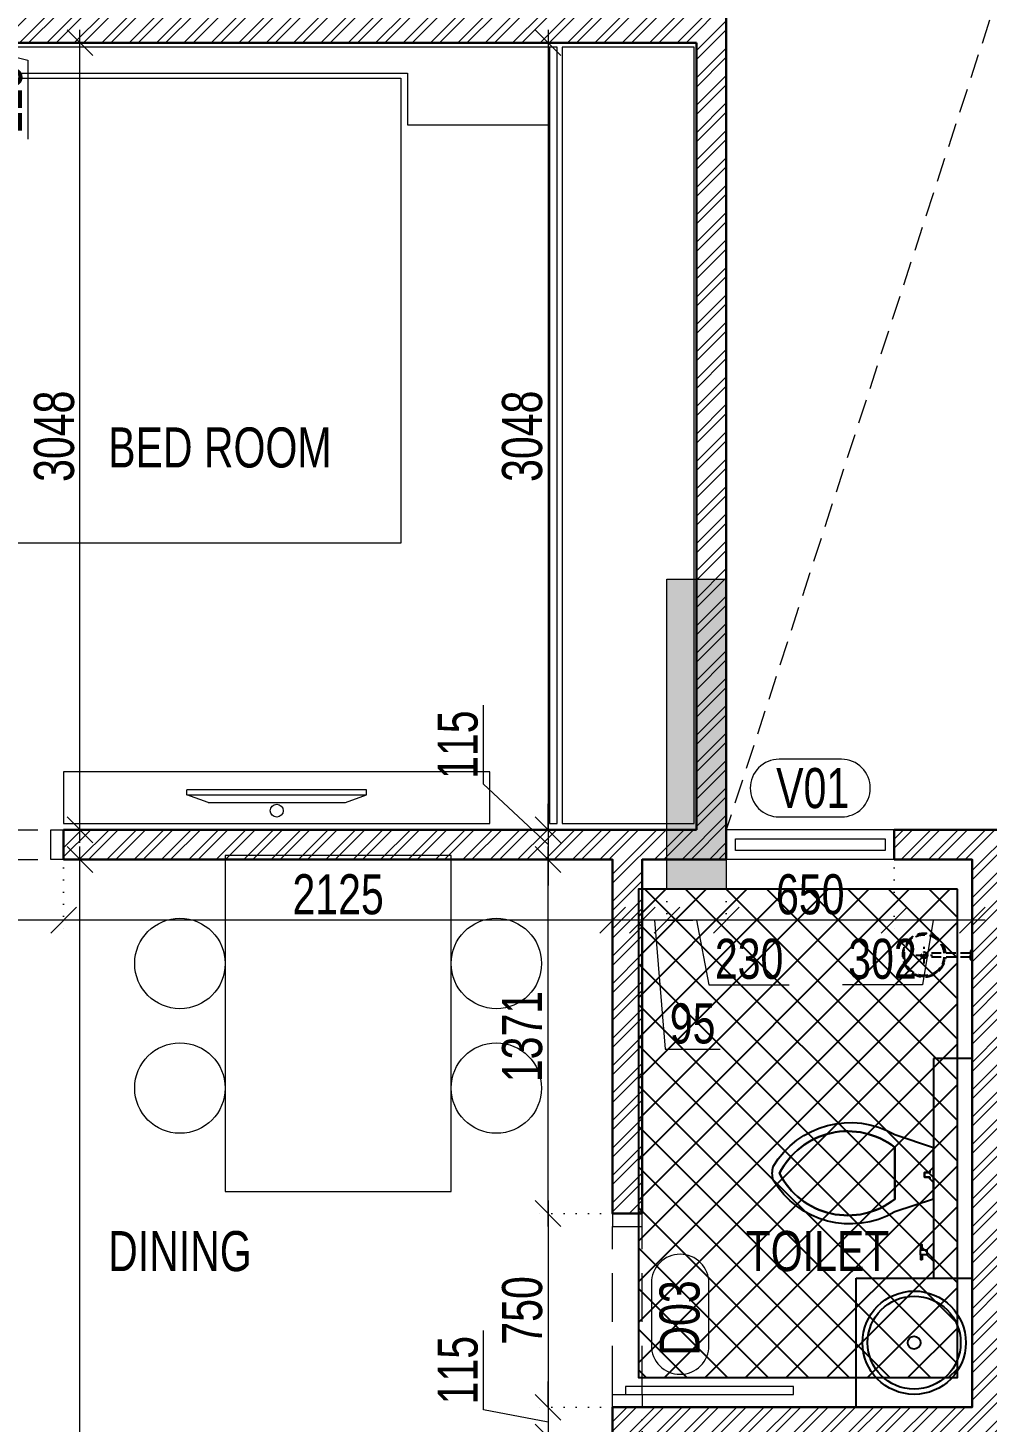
# Model space of a CAD drawing. Header units: inches. Extents: x 785882 to 928568, y 496782 to 576896.
# Drawn here: x 869935 to 873649, y 528373 to 533772 of the extents above; entities that cross this region are included whole.
import ezdxf
from ezdxf.enums import TextEntityAlignment as Align

# ---------------------------------------------------------------- set-up
doc = ezdxf.new("R2010")
doc.units = ezdxf.units.IN
doc.header["$LTSCALE"] = 750
doc.header["$MEASUREMENT"] = 0
for name, pattern in [('DOT', [0.25, 0, -0.25]), ('HIDDEN', [0.375, 0.25, -0.125]), ('HIDDEN2', [0.1875, 0.125, -0.0625])]:
    doc.linetypes.add(name, pattern=pattern)
for name, color, linetype, lineweight in [('COLUMN', 5, 'Continuous', 13), ('DIMENSION WORKING-MSA', 222, 'Continuous', 13), ('DOOR NO-MSA', 4, 'Continuous', 9), ('DOOR-MSA', 50, 'Continuous', 13), ('DOTTED LINE-MSA', 3, 'HIDDEN2', 13), ('FURNITURE-MSA', 251, 'Continuous', 5), ('TEXT ROOM NAME-MSA', 210, 'Continuous', 13), ('WALL HATCH-MSA', 251, 'Continuous', 9), ('WALL-MSA', 32, 'Continuous', 30), ('WINDOE NO-MAS', 4, 'Continuous', 9), ('WINDOW-MSA', 50, 'Continuous', 13)]:
    doc.layers.add(name, color=color, linetype=linetype, lineweight=lineweight)
for name, color, linetype in [('HATCH-SUNK 300MM-MSA', 47, 'Continuous'), ('P.FIXTURE', 7, 'Continuous'), ('R.C.C HATCH-MSA', 250, 'Continuous')]:
    doc.layers.add(name, color=color, linetype=linetype)
doc.styles.add('AR', font='swisscl.ttf')
doc.styles.add('Arial-Reg+0.8Sc', font='swisscl.ttf')
doc.styles.add('MtXpl_Swis721_LtCn_B', font='swisscl.ttf')
doc.dimstyles.new('WORKING DIM', dxfattribs={"dimtxt": 155, "dimasz": 100, "dimexe": 50, "dimexo": 0, "dimgap": 20, "dimtad": 1, "dimdec": 0, "dimzin": 0, "dimdsep": 46, "dimtxsty": 'AR', "dimblk": 'OBLIQUE', "dimcen": 0.09, "dimdle": 50, "dimclrd": 256, "dimclre": 250, "dimclrt": 256, "dimadec": 0, "dimazin": 0, "dimtfac": 1, "dimtdec": 0, "dimtofl": 0, "dimtmove": 1, "dimatfit": 0, "dimfxl": 1, "dimtolj": 1, "dimtzin": 0, "dimlwd": -1, "dimlwe": -1, "dimarcsym": 0})
pattern_1 = [(45, (36976.4, 0), (-53.0330086, 53.0330086), []), (45, (37011.755, 0), (-53.0330086, 53.0330086), [])]

# ---------------------------------------------------------------- blocks, each defined once
blk = doc.blocks.new('t4tgg34')
for points in [[(375405.3, -62759.1), (375390.8, -62744.6), (375390.8, -62738.4), (375370.8, -62738.4), (375370.8, -62719.7), (375390.8, -62719.7), (375390.8, -62713.4), (375405.3, -62699), (375405.3, -62635.1), (375255.5, -62585.2, 0.412342), (374784.6, -62708.9, 0.132891), (374784.6, -62761, 0.412336), (375255.5, -62884.7), (375405.3, -62834.8)], [(375255.5, -62834.8, -0.475238), (374809.5, -62734.9, -0.475243), (375255.5, -62635.1)]]:
    blk.add_lwpolyline(points, format="xyb", close=True)
blk.add_lwpolyline([(375255.5, -62834.8), (375255.5, -62635.1, 0.475243), (374809.5, -62734.9, 0.475238), (375255.5, -62834.8, 0.489246)], format="xyb")
blk.add_lwpolyline([(375405.3, -62635.1), (375405.3, -62699), (375390.8, -62713.4), (375390.8, -62719.7), (375370.8, -62719.7), (375370.8, -62738.4), (375390.8, -62738.4), (375390.8, -62744.6), (375405.3, -62759.1), (375405.3, -62699), (375405.3, -62834.8)])
blk = doc.blocks.new('9')
at = {"linetype": 'Continuous'}
for p, q in [((709869.5, -390414.7), (709869.5, -390433.8)), ((709875.9, -390414.7), (709875.9, -390433.8)), ((709875.9, -390433.8), (709869.5, -390433.8))]:
    blk.add_line(p, q, dxfattribs=at)
for points in [[(709875.9, -390395.7), (709875.9, -390376.6), (709869.5, -390376.6), (709869.5, -390395.7)], [(709894.9, -390395.7), (709920.3, -390370.3), (709920.3, -390440.1), (709894.9, -390414.7)]]:
    blk.add_lwpolyline(points, dxfattribs=at)
blk.add_lwpolyline([(709894.9, -390414.7), (709869.5, -390414.7), (709869.5, -390395.7), (709894.9, -390395.7)], close=True, dxfattribs=at)
blk = doc.blocks.new('SHOWE')
at = {"linetype": 'HIDDEN', "ltscale": 0.2}
for p, q in [((3964261.3, -1171717.9), (3964261.3, -1171674.7)), ((3964261.3, -1171674.7), (3964263.3, -1171674.7)), ((3964264.2, -1171676.3), (3964264.2, -1171716.3)), ((3964268.7, -1171680.5), (3964268.7, -1171696.3)), ((3964268.7, -1171688.6), (3964437.5, -1171688.6)), ((3964268.7, -1171712), (3964268.7, -1171696.3)), ((3964479.2, -1171696.3), (3964415.6, -1171696.3)), ((3964447.4, -1171664.5), (3964447.4, -1171728.1)), ((3964261.3, -1171717.9), (3964263.3, -1171717.9)), ((3964268.7, -1171704), (3964437.5, -1171704))]:
    blk.add_line(p, q, dxfattribs=at)
for radius in [12.5, 10.6]:
    blk.add_circle((3964447.4, -1171696.3), radius, dxfattribs=at)
for centre, radius, start, end in [((3964447.4, -1171696.3), 84.1, 185.2383, 174.7617), ((3964447.4, -1171696.3), 81.4, 185.4105, 174.5895), ((3964447.4, -1171696.3), 78, 185.6496, 174.3504), ((3964262.4, -1171676.3), 1.76, 358.0282, 62.0821), ((3964259.8, -1171685.3), 10.1, 28.3436, 64.2104), ((3964262.4, -1171716.3), 1.76, 297.9179, 1.9718), ((3964259.8, -1171707.2), 10.1, 295.7896, 331.6564)]:
    blk.add_arc(centre, radius, start, end, dxfattribs=at)
blk = doc.blocks.new('BLOCK-G & H TYPICAL COLOUMN')
at = {"layer": 'R.C.C HATCH-MSA'}
h = blk.add_hatch(color=256, dxfattribs=at)
h.dxf.hatch_style = 1
h.paths.add_polyline_path([(172697.62, -104207.75), (172688.57, -104207.75), (172688.57, -104255), (172697.62, -104255)])
h.paths.add_polyline_path([(172327.12, -104207.75), (172336.18, -104207.75), (172336.18, -104255), (172327.12, -104255)])
h.paths.add_polyline_path([(172819.88, -104207.75), (172819.88, -104216.81), (172867.12, -104216.81), (172867.12, -104207.75)])
h.paths.add_polyline_path([(172204.87, -104207.75), (172204.87, -104216.81), (172157.62, -104216.81), (172157.62, -104207.75)])
h.paths.add_polyline_path([(172561.18, -104240.06), (172552.12, -104240.06), (172552.12, -104287.31), (172561.18, -104287.31)])
h.paths.add_polyline_path([(172463.57, -104240.06), (172472.62, -104240.06), (172472.62, -104287.31), (172463.57, -104287.31)])
h.paths.add_polyline_path([(172177.87, -104422.2), (172177.87, -104431.25), (172130.62, -104431.25), (172130.62, -104422.2)])
h.paths.add_polyline_path([(172894.12, -104422.2), (172894.12, -104431.25), (172846.88, -104431.25), (172846.88, -104422.2)])
h.paths.add_polyline_path([(172336.12, -104486.75), (172336.12, -104495.81), (172288.87, -104495.81), (172288.87, -104486.75)])
h.paths.add_polyline_path([(172202.62, -104543.75), (172202.62, -104552.81), (172155.37, -104552.81), (172155.37, -104543.75)])
h.paths.add_polyline_path([(172822.13, -104543.75), (172822.13, -104552.81), (172869.37, -104552.81), (172869.37, -104543.75)])
h.paths.add_polyline_path([(172516.9, -104495.81), (172507.85, -104495.81), (172507.85, -104448.56), (172516.9, -104448.56)])
h.paths.add_polyline_path([(172697.62, -104104.25), (172688.57, -104104.25), (172688.57, -104057.01), (172697.62, -104057.01)])
h.paths.add_polyline_path([(172327.12, -104104.25), (172336.18, -104104.25), (172336.18, -104057.01), (172327.12, -104057.01)])
h.paths.add_polyline_path([(172819.88, -104104.25), (172819.88, -104095.2), (172867.12, -104095.2), (172867.12, -104104.25)])
h.paths.add_polyline_path([(172204.87, -104104.25), (172204.87, -104095.2), (172157.62, -104095.2), (172157.62, -104104.25)])
h.paths.add_polyline_path([(172561.18, -104071.94), (172552.12, -104071.94), (172552.12, -104024.7), (172561.18, -104024.7)])
h.paths.add_polyline_path([(172463.57, -104071.94), (172472.62, -104071.94), (172472.62, -104024.7), (172463.57, -104024.7)])
h.paths.add_polyline_path([(172177.87, -103889.81), (172177.87, -103880.75), (172130.62, -103880.75), (172130.62, -103889.81)])
h.paths.add_polyline_path([(172894.12, -103889.81), (172894.12, -103880.75), (172846.88, -103880.75), (172846.88, -103889.81)])
h.paths.add_polyline_path([(172336.12, -103825.25), (172336.12, -103816.2), (172288.87, -103816.2), (172288.87, -103825.25)])
h.paths.add_polyline_path([(172202.62, -103768.25), (172202.62, -103759.2), (172155.37, -103759.2), (172155.37, -103768.25)])
h.paths.add_polyline_path([(172822.13, -103768.25), (172822.13, -103759.2), (172869.37, -103759.2), (172869.37, -103768.25)])
h.paths.add_polyline_path([(172516.9, -103816.2), (172507.85, -103816.2), (172507.85, -103863.44), (172516.9, -103863.44)])
h.paths.add_polyline_path([(172548.37, -103699.31), (172548.37, -103690.25), (172595.62, -103690.25), (172595.62, -103699.31)])
h.paths.add_polyline_path([(172476.37, -103699.31), (172476.37, -103690.25), (172429.13, -103690.25), (172429.13, -103699.31)])
h.paths.add_polyline_path([(172726.82, -103612.31), (172726.82, -103603.25), (172774.06, -103603.25), (172774.06, -103612.31)])
h.paths.add_polyline_path([(172297.93, -103612.31), (172297.93, -103603.25), (172250.69, -103603.25), (172250.69, -103612.31)])
h.paths.add_polyline_path([(172920.37, -103523.81), (172920.37, -103514.75), (172857.56, -103514.75), (172857.56, -103523.81)])
h.paths.add_polyline_path([(172104.37, -103523.81), (172104.37, -103514.75), (172167.19, -103514.75), (172167.19, -103523.81)])
h.paths.add_polyline_path([(172476.37, -103492.94), (172467.32, -103492.94), (172467.32, -103445.7), (172476.37, -103445.7)])
h.paths.add_polyline_path([(172548.37, -103492.94), (172557.43, -103492.94), (172557.43, -103445.7), (172548.37, -103445.7)])
h.paths.add_polyline_path([(172663.43, -103454.75), (172759.5, -103454.75), (172759.5, -103349.7), (172663.43, -103349.7), (172663.43, -103358.75), (172750.44, -103358.75), (172750.44, -103445.7), (172663.43, -103445.7)])
h.paths.add_polyline_path([(172361.32, -103454.75), (172265.25, -103454.75), (172265.25, -103349.7), (172361.32, -103349.7), (172361.32, -103358.75), (172274.31, -103358.75), (172274.31, -103445.7), (172361.32, -103445.7)])
h.paths.add_polyline_path([(172428.37, -103358.75), (172419.32, -103358.75), (172419.32, -103311.51), (172428.37, -103311.51)])
h.paths.add_polyline_path([(172428.37, -103132.74), (172419.32, -103132.74), (172419.32, -103179.99), (172428.37, -103179.99)])
h.paths.add_polyline_path([(172151.62, -103286.75), (172151.62, -103277.7), (172104.37, -103277.7), (172104.37, -103286.75)])
h.paths.add_polyline_path([(172245.43, -103162.74), (172245.43, -103153.68), (172198.19, -103153.68), (172198.19, -103162.74)])
h.paths.add_polyline_path([(172428.37, -103021.25), (172419.32, -103021.25), (172419.32, -103068.5), (172428.37, -103068.5)])
h.paths.add_polyline_path([(172245.43, -102997.25), (172236.37, -102997.25), (172236.37, -103044.5), (172245.43, -103044.5)])
h.paths.add_polyline_path([(172104.37, -102997.25), (172104.37, -103006.31), (172151.62, -103006.31), (172151.62, -102997.25)])
h.paths.add_polyline_path([(172596.37, -103358.75), (172605.43, -103358.75), (172605.43, -103311.51), (172596.37, -103311.51)])
h.paths.add_polyline_path([(172596.37, -103132.74), (172605.43, -103132.74), (172605.43, -103179.99), (172596.37, -103179.99)])
h.paths.add_polyline_path([(172873.13, -103286.75), (172873.13, -103277.7), (172920.37, -103277.7), (172920.37, -103286.75)])
h.paths.add_polyline_path([(172779.32, -103162.74), (172779.32, -103153.68), (172826.56, -103153.68), (172826.56, -103162.74)])
h.paths.add_polyline_path([(172596.37, -103021.25), (172605.43, -103021.25), (172605.43, -103068.5), (172596.37, -103068.5)])
h.paths.add_polyline_path([(172779.32, -102997.25), (172788.37, -102997.25), (172788.37, -103044.5), (172779.32, -103044.5)])
h.paths.add_polyline_path([(172920.37, -102997.25), (172920.37, -103006.31), (172873.13, -103006.31), (172873.13, -102997.25)])
h.paths.add_polyline_path([(172548.37, -104612.7), (172548.37, -104621.75), (172595.62, -104621.75), (172595.62, -104612.7)])
h.paths.add_polyline_path([(172476.37, -104612.7), (172476.37, -104621.75), (172429.13, -104621.75), (172429.13, -104612.7)])
h.paths.add_polyline_path([(172297.93, -104699.7), (172297.93, -104708.75), (172250.69, -104708.75), (172250.69, -104699.7)])
h.paths.add_polyline_path([(172104.37, -104788.2), (172104.37, -104797.25), (172167.19, -104797.25), (172167.19, -104788.2)])
h.paths.add_polyline_path([(172726.82, -104699.7), (172726.82, -104708.75), (172774.06, -104708.75), (172774.06, -104699.7)])
h.paths.add_polyline_path([(172920.37, -104788.2), (172920.37, -104797.25), (172857.56, -104797.25), (172857.56, -104788.2)])
h.paths.add_polyline_path([(172476.37, -104819.06), (172467.32, -104819.06), (172467.32, -104866.31), (172476.37, -104866.31)])
h.paths.add_polyline_path([(172548.37, -104819.06), (172557.43, -104819.06), (172557.43, -104866.31), (172548.37, -104866.31)])
h.paths.add_polyline_path([(172663.43, -104857.25), (172759.5, -104857.25), (172759.5, -104962.31), (172663.43, -104962.31), (172663.43, -104953.25), (172750.44, -104953.25), (172750.44, -104866.31), (172663.43, -104866.31)])
h.paths.add_polyline_path([(172361.32, -104857.25), (172265.25, -104857.25), (172265.25, -104962.31), (172361.32, -104962.31), (172361.32, -104953.25), (172274.31, -104953.25), (172274.31, -104866.31), (172361.32, -104866.31)])
h.paths.add_polyline_path([(172428.37, -104953.25), (172419.32, -104953.25), (172419.32, -105000.5), (172428.37, -105000.5)])
h.paths.add_polyline_path([(172428.37, -105178.31), (172419.32, -105178.31), (172419.32, -105131.06), (172428.37, -105131.06)])
h.paths.add_polyline_path([(172151.62, -105025.25), (172151.62, -105034.31), (172104.37, -105034.31), (172104.37, -105025.25)])
h.paths.add_polyline_path([(172245.43, -105072.5), (172236.37, -105072.5), (172236.37, -105025.25), (172245.43, -105025.25)])
h.paths.add_polyline_path([(172428.37, -105290.75), (172419.32, -105290.75), (172419.32, -105243.51), (172428.37, -105243.51)])
h.paths.add_polyline_path([(172245.43, -105314.75), (172236.37, -105314.75), (172236.37, -105267.51), (172245.43, -105267.51)])
h.paths.add_polyline_path([(172104.37, -105277.35), (172113.43, -105277.35), (172113.43, -105314.75), (172104.37, -105314.75)])
h.paths.add_polyline_path([(172596.37, -104953.25), (172605.43, -104953.25), (172605.43, -105000.5), (172596.37, -105000.5)])
h.paths.add_polyline_path([(172596.37, -105178.31), (172605.43, -105178.31), (172605.43, -105131.06), (172596.37, -105131.06)])
h.paths.add_polyline_path([(172873.13, -105025.25), (172873.13, -105034.31), (172920.37, -105034.31), (172920.37, -105025.25)])
h.paths.add_polyline_path([(172788.37, -105025.25), (172779.32, -105025.25), (172779.32, -105072.5), (172788.37, -105072.5)])
h.paths.add_polyline_path([(172596.37, -105290.75), (172605.43, -105290.75), (172605.43, -105243.51), (172596.37, -105243.51)])
h.paths.add_polyline_path([(172779.32, -105314.75), (172788.37, -105314.75), (172788.37, -105267.51), (172779.32, -105267.51)])
h.paths.add_polyline_path([(172911.32, -105314.75), (172920.37, -105314.75), (172920.37, -105277.35), (172911.32, -105277.35)])
h.paths.add_polyline_path([(172688.63, -104486.75), (172688.63, -104495.81), (172735.87, -104495.81), (172735.87, -104486.75)])
h.paths.add_polyline_path([(172688.63, -103825.25), (172688.63, -103816.2), (172735.87, -103816.2), (172735.87, -103825.25)])
at = {"layer": 'COLUMN'}
blk.add_lwpolyline([(172463.57, -104240.06), (172472.62, -104240.06), (172472.62, -104287.31), (172463.57, -104287.31)], close=True, dxfattribs=at)
blk = doc.blocks.new('A$C59c041b7')
at = {"layer": 'HATCH-SUNK 300MM-MSA', "transparency": 33554559}
h = blk.add_hatch(dxfattribs=at)
h.set_pattern_fill('ANSI37', color=256, scale=35)
h.set_pattern_definition([(45, (0, 0), (-78.57724, 78.57724), []), (135, (0, 0), (-78.57724, -78.57724), [])])
h.paths.add_polyline_path([(10248.2, -32767.4), (9013.2, -32767.4), (9013.2, -34658.3), (10248.2, -34658.3)])
at = {"layer": 'HATCH-SUNK 300MM-MSA'}
blk.add_lwpolyline([(10248.2, -32767.4), (9013.2, -32767.4), (9013.2, -34658.3), (10248.2, -34658.3)], close=True, dxfattribs=at)
blk = doc.blocks.new('G$C7997B730')
at = {"layer": 'FURNITURE-MSA'}
for p, q in [((36, 1325, 0), (0, 1325, 0)), ((0, 1325, 0), (0, 0, 0)), ((36, 1325, 0), (0, 1325, 0)), ((93, 1169, 0), (36, 1325, 0)), ((36, 0, 0), (36, 1325, 0)), ((93, 1169, 0), (36, 1325, 0)), ((93, 156, 0), (93, 1169, 0)), ((93, 156, 0), (36, 0, 0)), ((36, 0, 0), (0, 0, 0))]:
    blk.add_line(p, q, dxfattribs=at)
blk = doc.blocks.new('A$Caebde61c')
at = {"layer": 'FURNITURE-MSA'}
for points in [[(6418.6, -29607.2), (8118.5, -29607.2), (8118.5, -29807.2), (8668.5, -29807.2), (8668.5, -29507.3), (5912.7, -29507.3), (5912.7, -29807.2), (6418.6, -29807.2)], [(8698.5, -32512.4), (8698.5, -29507.3), (8668.5, -29507.3), (8668.5, -32512.4)], [(9228.5, -32512.4), (9228.5, -29507.3), (8718.5, -29507.3), (8718.5, -32512.4)], [(8093.5, -29627.2), (8093.5, -31427.2), (6443.6, -31427.2), (6443.6, -29627.2)], [(6787.8, -32312.4), (6787.8, -32512.4), (8437.8, -32512.4), (8437.8, -32312.4)], [(8288, -33937.4), (8288, -32637.4), (7413, -32637.4), (7413, -33937.4)]]:
    blk.add_lwpolyline(points, close=True, dxfattribs=at)
for centre, radius in [((7612.8, -32463.3, 0), 25), ((7238, -33055), 175), ((8463, -33055), 175), ((7238, -33537.4), 175), ((8463, -33537.4), 175)]:
    blk.add_circle(centre, radius, dxfattribs=at)
at = {"layer": 'FURNITURE-MSA', "xscale": 0.524880000000001, "yscale": 0.524880000000001, "zscale": 0.524880000000001, "rotation": 270.0000000000001}
blk.add_blockref('G$C7997B730', (7265.1, -32382.7, 0), dxfattribs=at)
blk = doc.blocks.new('Win-Tag-03')
blk.add_lwpolyline([(-130, 120), (130, 120, -0.414214), (250, 0), (250, 0, -0.414214), (130, -120), (-130, -120, -0.414214), (-250, 0), (-250, 0, -0.414214)], format="xyb", close=True)
blk = doc.blocks.new('A$C16cd5f5f')
at = {"layer": 'WINDOW-MSA', "ltscale": 5000}
for points in [[(50, 50), (50, 850), (80, 850), (80, 50)], [(0, 0), (50, 0), (50, 115), (0, 115)], [(900, 0), (850, 0), (850, 115), (900, 115)]]:
    blk.add_lwpolyline(points, close=True, dxfattribs=at)
at = {"layer": 'WINDOW-MSA', "linetype": 'HIDDEN'}
for points in [[(50, 115), (850, 115)], [(50, 0), (850, 0)]]:
    blk.add_lwpolyline(points, dxfattribs=at)
blk = doc.blocks.new('A$Ca69f7aba')
at = {"layer": 'WINDOW-MSA', "ltscale": 5000}
for points in [[(-750, 0), (-700, 0), (-700, -115), (-750, -115)], [(0, 0), (-50, 0), (-50, -115), (0, -115)], [(-50, -50), (-50, -700), (-80, -700), (-80, -50)]]:
    blk.add_lwpolyline(points, close=True, dxfattribs=at)
at = {"layer": 'WINDOW-MSA', "linetype": 'HIDDEN'}
blk.add_lwpolyline([(-50, 0), (-700, 0)], dxfattribs=at)
at = {"layer": 'WINDOW-MSA', "linetype": 'HIDDEN', "elevation": 0}
blk.add_lwpolyline([(-50, -115), (-700, -115)], dxfattribs=at)
blk = doc.blocks.new('_Oblique')
at = {"color": 0, "linetype": 'ByBlock', "lineweight": -2}
blk.add_line((-0.5, -0.5), (0.5, 0.5), dxfattribs=at)
blk = doc.blocks.new('*D1543')
at = {"layer": 'Defpoints', "color": 0, "ltscale": 0.25, "transparency": 16777216}
for p in [(869173.7, 533829.2), (869422.2, 533829.2), (869173.7, 533714.2)]:
    blk.add_point(p, dxfattribs=at)
at = {"layer": 'DIMENSION WORKING-MSA', "ltscale": 0.25, "transparency": 16777216}
for p, q in [((869422.2, 533829.2), (869422.2, 533929.2)), ((869422.2, 533714.2), (869422.2, 533829.2)), ((869422.2, 533771.7), (869934.9, 533647.2)), ((869422.2, 533714.2), (869422.2, 533614.2)), ((869934.9, 533647.2), (869934.9, 533340.3))]:
    blk.add_line(p, q, dxfattribs=at)
at = {"layer": 'DIMENSION WORKING-MSA', "color": 250, "linetype": 'DOT', "ltscale": 0.25, "transparency": 16777216}
for p, q in [((869173.7, 533829.2), (869472.2, 533829.2)), ((869173.7, 533714.2), (869472.2, 533714.2))]:
    blk.add_line(p, q, dxfattribs=at)
at = {"layer": 'DIMENSION WORKING-MSA', "ltscale": 0.25, "transparency": 16777216, "xscale": 100, "yscale": 100, "zscale": 100}
for p, rotation in [((869422.2, 533829.2), 270), ((869422.2, 533714.2), 90)]:
    blk.add_blockref('_Oblique', p, dxfattribs=dict(at, rotation=rotation))
at = {"layer": 'DIMENSION WORKING-MSA', "ltscale": 0.25, "transparency": 16777216, "insert": (869835.9, 533493.8), "char_height": 155, "attachment_point": 5, "rotation": 90, "style": 'AR'}
blk.add_mtext('\\A1;115', dxfattribs=at)
blk = doc.blocks.new('*D1568')
at = {"layer": 'Defpoints', "color": 0, "ltscale": 0.25, "transparency": 16777216}
for p in [(872314.1, 528430.7, 0), (873591.6, 528315.7), (872314.1, 528065.7)]:
    blk.add_point(p, dxfattribs=at)
at = {"layer": 'DIMENSION WORKING-MSA', "color": 250, "linetype": 'DOT', "ltscale": 0.25, "transparency": 16777216}
for p, q in [((872314.1, 528430.7), (872314.1, 528015.7)), ((873591.6, 528315.7), (873591.6, 528015.7))]:
    blk.add_line(p, q, dxfattribs=at)
at = {"layer": 'DIMENSION WORKING-MSA', "ltscale": 0.25, "transparency": 16777216}
blk.add_line((873641.6, 528065.7), (872264.1, 528065.7), dxfattribs=at)
at = {"layer": 'DIMENSION WORKING-MSA', "ltscale": 0.25, "transparency": 16777216, "xscale": 100, "yscale": 100, "zscale": 100, "rotation": 180}
blk.add_blockref('_Oblique', (872314.1, 528065.7), dxfattribs=at)
at = {"layer": 'DIMENSION WORKING-MSA', "ltscale": 0.25, "transparency": 16777216, "xscale": 100, "yscale": 100, "zscale": 100}
blk.add_blockref('_Oblique', (873591.6, 528065.7), dxfattribs=at)
at = {"layer": 'DIMENSION WORKING-MSA', "ltscale": 0.25, "transparency": 16777216, "insert": (872952.8, 528165), "char_height": 155, "attachment_point": 5, "style": 'AR'}
blk.add_mtext('\\A1;1278', dxfattribs=at)
blk = doc.blocks.new('*D1582')
at = {"layer": 'Defpoints', "color": 0, "ltscale": 0.25, "transparency": 16777216}
for p in [(869173.7, 530566.6), (870073.7, 530566.6), (869173.7, 530316.6)]:
    blk.add_point(p, dxfattribs=at)
at = {"layer": 'DIMENSION WORKING-MSA', "color": 250, "linetype": 'DOT', "ltscale": 0.25, "transparency": 16777216}
for p, q in [((869173.7, 530566.6), (869173.7, 530266.6)), ((870073.7, 530566.6), (870073.7, 530266.6))]:
    blk.add_line(p, q, dxfattribs=at)
at = {"layer": 'DIMENSION WORKING-MSA', "ltscale": 0.25, "transparency": 16777216}
blk.add_line((870123.7, 530316.6), (869123.7, 530316.6), dxfattribs=at)
at = {"layer": 'DIMENSION WORKING-MSA', "ltscale": 0.25, "transparency": 16777216, "xscale": 100, "yscale": 100, "zscale": 100, "rotation": 180}
blk.add_blockref('_Oblique', (869173.7, 530316.6), dxfattribs=at)
at = {"layer": 'DIMENSION WORKING-MSA', "ltscale": 0.25, "transparency": 16777216, "xscale": 100, "yscale": 100, "zscale": 100}
blk.add_blockref('_Oblique', (870073.7, 530316.6), dxfattribs=at)
at = {"layer": 'DIMENSION WORKING-MSA', "ltscale": 0.25, "transparency": 16777216, "insert": (869623.7, 530415.9), "char_height": 155, "attachment_point": 5, "style": 'AR'}
blk.add_mtext('\\A1;900', dxfattribs=at)
blk = doc.blocks.new('*D1583')
at = {"layer": 'Defpoints', "color": 0, "ltscale": 0.25, "transparency": 16777216}
for p in [(870073.7, 530566.6), (870073.7, 530316.6), (872199.1, 530316.6)]:
    blk.add_point(p, dxfattribs=at)
at = {"layer": 'DIMENSION WORKING-MSA', "color": 250, "linetype": 'DOT', "ltscale": 0.25, "transparency": 16777216}
for p, q in [((870073.7, 530566.6), (870073.7, 530266.6)), ((872199.1, 530316.6), (872199.1, 530366.6))]:
    blk.add_line(p, q, dxfattribs=at)
at = {"layer": 'DIMENSION WORKING-MSA', "ltscale": 0.25, "transparency": 16777216}
blk.add_line((872249.1, 530316.6), (870023.7, 530316.6), dxfattribs=at)
at = {"layer": 'DIMENSION WORKING-MSA', "ltscale": 0.25, "transparency": 16777216, "xscale": 100, "yscale": 100, "zscale": 100, "rotation": 180}
blk.add_blockref('_Oblique', (870073.7, 530316.6), dxfattribs=at)
at = {"layer": 'DIMENSION WORKING-MSA', "ltscale": 0.25, "transparency": 16777216, "xscale": 100, "yscale": 100, "zscale": 100}
blk.add_blockref('_Oblique', (872199.1, 530316.6), dxfattribs=at)
at = {"layer": 'DIMENSION WORKING-MSA', "ltscale": 0.25, "transparency": 16777216, "insert": (871136.4, 530415.9), "char_height": 155, "attachment_point": 5, "style": 'AR'}
blk.add_mtext('\\A1;2125', dxfattribs=at)
blk = doc.blocks.new('*D1584')
at = {"layer": 'Defpoints', "color": 0, "ltscale": 0.25, "transparency": 16777216}
for p in [(873289.4, 530566.6), (873591.6, 530551.6), (873289.4, 530316.6)]:
    blk.add_point(p, dxfattribs=at)
at = {"layer": 'DIMENSION WORKING-MSA', "color": 250, "linetype": 'DOT', "ltscale": 0.25, "transparency": 16777216}
for p, q in [((873289.4, 530566.6), (873289.4, 530266.6)), ((873591.6, 530551.6), (873591.6, 530266.6))]:
    blk.add_line(p, q, dxfattribs=at)
at = {"layer": 'DIMENSION WORKING-MSA', "ltscale": 0.25, "transparency": 16777216}
for p, q in [((873641.6, 530316.6), (873239.4, 530316.6)), ((873440.5, 530316.6), (873399.1, 530066.6)), ((873399.1, 530066.6), (873088.7, 530066.6))]:
    blk.add_line(p, q, dxfattribs=at)
at = {"layer": 'DIMENSION WORKING-MSA', "ltscale": 0.25, "transparency": 16777216, "xscale": 100, "yscale": 100, "zscale": 100, "rotation": 180}
blk.add_blockref('_Oblique', (873289.4, 530316.6), dxfattribs=at)
at = {"layer": 'DIMENSION WORKING-MSA', "ltscale": 0.25, "transparency": 16777216, "xscale": 100, "yscale": 100, "zscale": 100}
blk.add_blockref('_Oblique', (873591.6, 530316.6), dxfattribs=at)
at = {"layer": 'DIMENSION WORKING-MSA', "ltscale": 0.25, "transparency": 16777216, "insert": (873243.9, 530166), "char_height": 155, "attachment_point": 5, "style": 'AR'}
blk.add_mtext('\\A1;302', dxfattribs=at)
blk = doc.blocks.new('*D1585')
at = {"layer": 'Defpoints', "color": 0, "ltscale": 0.25, "transparency": 16777216}
for p in [(873289.4, 530566.6), (872639.4, 530436.6), (872639.4, 530316.6)]:
    blk.add_point(p, dxfattribs=at)
at = {"layer": 'DIMENSION WORKING-MSA', "color": 250, "linetype": 'DOT', "ltscale": 0.25, "transparency": 16777216}
for p, q in [((873289.4, 530566.6), (873289.4, 530266.6)), ((872639.4, 530436.6), (872639.4, 530266.6))]:
    blk.add_line(p, q, dxfattribs=at)
at = {"layer": 'DIMENSION WORKING-MSA', "ltscale": 0.25, "transparency": 16777216}
blk.add_line((873339.4, 530316.6), (872589.4, 530316.6), dxfattribs=at)
at = {"layer": 'DIMENSION WORKING-MSA', "ltscale": 0.25, "transparency": 16777216, "xscale": 100, "yscale": 100, "zscale": 100, "rotation": 180}
blk.add_blockref('_Oblique', (872639.4, 530316.6), dxfattribs=at)
at = {"layer": 'DIMENSION WORKING-MSA', "ltscale": 0.25, "transparency": 16777216, "xscale": 100, "yscale": 100, "zscale": 100}
blk.add_blockref('_Oblique', (873289.4, 530316.6), dxfattribs=at)
at = {"layer": 'DIMENSION WORKING-MSA', "ltscale": 0.25, "transparency": 16777216, "insert": (872964.4, 530415.9), "char_height": 155, "attachment_point": 5, "style": 'AR'}
blk.add_mtext('\\A1;650', dxfattribs=at)
blk = doc.blocks.new('*D1586')
at = {"layer": 'Defpoints', "color": 0, "ltscale": 0.25, "transparency": 16777216}
for p in [(872409.4, 530436.6), (872639.4, 530436.6), (872409.4, 530316.6)]:
    blk.add_point(p, dxfattribs=at)
at = {"layer": 'DIMENSION WORKING-MSA', "color": 250, "linetype": 'DOT', "ltscale": 0.25, "transparency": 16777216}
for p, q in [((872409.4, 530436.6), (872409.4, 530266.6)), ((872639.4, 530436.6), (872639.4, 530266.6))]:
    blk.add_line(p, q, dxfattribs=at)
at = {"layer": 'DIMENSION WORKING-MSA', "ltscale": 0.25, "transparency": 16777216}
for p, q in [((872689.4, 530316.6), (872359.4, 530316.6)), ((872524.4, 530316.6), (872572.3, 530066.6)), ((872572.3, 530066.6), (872883, 530066.6))]:
    blk.add_line(p, q, dxfattribs=at)
at = {"layer": 'DIMENSION WORKING-MSA', "ltscale": 0.25, "transparency": 16777216, "xscale": 100, "yscale": 100, "zscale": 100, "rotation": 180}
blk.add_blockref('_Oblique', (872409.4, 530316.6), dxfattribs=at)
at = {"layer": 'DIMENSION WORKING-MSA', "ltscale": 0.25, "transparency": 16777216, "xscale": 100, "yscale": 100, "zscale": 100}
blk.add_blockref('_Oblique', (872639.4, 530316.6), dxfattribs=at)
at = {"layer": 'DIMENSION WORKING-MSA', "ltscale": 0.25, "transparency": 16777216, "insert": (872727.6, 530166), "char_height": 155, "attachment_point": 5, "style": 'AR'}
blk.add_mtext('\\A1;230', dxfattribs=at)
blk = doc.blocks.new('*D1587')
at = {"layer": 'Defpoints', "color": 0, "ltscale": 0.25, "transparency": 16777216}
for p in [(872314.1, 530551.6), (872409.4, 530436.6), (872314.1, 530316.6)]:
    blk.add_point(p, dxfattribs=at)
at = {"layer": 'DIMENSION WORKING-MSA', "color": 250, "linetype": 'DOT', "ltscale": 0.25, "transparency": 16777216}
for p, q in [((872314.1, 530551.6), (872314.1, 530266.6)), ((872409.4, 530436.6), (872409.4, 530266.6))]:
    blk.add_line(p, q, dxfattribs=at)
at = {"layer": 'DIMENSION WORKING-MSA', "ltscale": 0.25, "transparency": 16777216}
for p, q in [((872314.1, 530316.6), (872214.1, 530316.6)), ((872409.4, 530316.6), (872314.1, 530316.6)), ((872361.8, 530316.6), (872402.1, 529816.6)), ((872409.4, 530316.6), (872509.4, 530316.6)), ((872402.1, 529816.6), (872616, 529816.6))]:
    blk.add_line(p, q, dxfattribs=at)
at = {"layer": 'DIMENSION WORKING-MSA', "ltscale": 0.25, "transparency": 16777216, "xscale": 100, "yscale": 100, "zscale": 100}
blk.add_blockref('_Oblique', (872314.1, 530316.6), dxfattribs=at)
at = {"layer": 'DIMENSION WORKING-MSA', "ltscale": 0.25, "transparency": 16777216, "xscale": 100, "yscale": 100, "zscale": 100, "rotation": 180}
blk.add_blockref('_Oblique', (872409.4, 530316.6), dxfattribs=at)
at = {"layer": 'DIMENSION WORKING-MSA', "ltscale": 0.25, "transparency": 16777216, "insert": (872509, 529915.9), "char_height": 155, "attachment_point": 5, "style": 'AR'}
blk.add_mtext('\\A1;95', dxfattribs=at)
blk = doc.blocks.new('*D1588')
at = {"layer": 'Defpoints', "color": 0, "ltscale": 0.25, "transparency": 16777216}
for p in [(872199.1, 528430.7), (872314.1, 528430.7, 0), (872199.1, 528065.7)]:
    blk.add_point(p, dxfattribs=at)
at = {"layer": 'DIMENSION WORKING-MSA', "color": 250, "linetype": 'DOT', "ltscale": 0.25, "transparency": 16777216}
for p, q in [((872199.1, 528430.7), (872199.1, 528015.7)), ((872314.1, 528430.7), (872314.1, 528015.7))]:
    blk.add_line(p, q, dxfattribs=at)
at = {"layer": 'DIMENSION WORKING-MSA', "ltscale": 0.25, "transparency": 16777216}
for p, q in [((872199.1, 528065.7), (872099.1, 528065.7)), ((872314.1, 528065.7), (872199.1, 528065.7)), ((872256.6, 528065.7), (872351.8, 527748.4)), ((872314.1, 528065.7), (872414.1, 528065.7)), ((872351.8, 527748.4), (872658.6, 527748.4))]:
    blk.add_line(p, q, dxfattribs=at)
at = {"layer": 'DIMENSION WORKING-MSA', "ltscale": 0.25, "transparency": 16777216, "xscale": 100, "yscale": 100, "zscale": 100}
blk.add_blockref('_Oblique', (872199.1, 528065.7), dxfattribs=at)
at = {"layer": 'DIMENSION WORKING-MSA', "ltscale": 0.25, "transparency": 16777216, "xscale": 100, "yscale": 100, "zscale": 100, "rotation": 180}
blk.add_blockref('_Oblique', (872314.1, 528065.7), dxfattribs=at)
at = {"layer": 'DIMENSION WORKING-MSA', "ltscale": 0.25, "transparency": 16777216, "insert": (872505.2, 527847.5), "char_height": 155, "attachment_point": 5, "style": 'AR'}
blk.add_mtext('\\A1;115', dxfattribs=at)
blk = doc.blocks.new('*D1597')
at = {"layer": 'Defpoints', "color": 0, "ltscale": 0.25, "transparency": 16777216}
for p in [(871949.1, 533714.2), (871949.1, 530666.6), (871949.1, 530666.6)]:
    blk.add_point(p, dxfattribs=at)
at = {"layer": 'DIMENSION WORKING-MSA', "ltscale": 0.25, "transparency": 16777216}
blk.add_line((871949.1, 533764.2), (871949.1, 530616.6), dxfattribs=at)
at = {"layer": 'DIMENSION WORKING-MSA', "color": 250, "linetype": 'DOT', "ltscale": 0.25, "transparency": 16777216}
for p, q in [((871949.1, 533714.2), (871999.1, 533714.2)), ((871949.1, 530666.6), (871999.1, 530666.6))]:
    blk.add_line(p, q, dxfattribs=at)
at = {"layer": 'DIMENSION WORKING-MSA', "ltscale": 0.25, "transparency": 16777216, "xscale": 100, "yscale": 100, "zscale": 100}
for p, rotation in [((871949.1, 533714.2), 90), ((871949.1, 530666.6), 270)]:
    blk.add_blockref('_Oblique', p, dxfattribs=dict(at, rotation=rotation))
at = {"layer": 'DIMENSION WORKING-MSA', "ltscale": 0.25, "transparency": 16777216, "insert": (871849.6, 532190.4), "char_height": 155, "attachment_point": 5, "rotation": 90, "style": 'AR'}
blk.add_mtext('\\A1;3048', dxfattribs=at)
blk = doc.blocks.new('*D1598')
at = {"layer": 'Defpoints', "color": 0, "ltscale": 0.25, "transparency": 16777216}
for p in [(871949.1, 530666.6), (871949.1, 530551.6), (871949.1, 530551.6)]:
    blk.add_point(p, dxfattribs=at)
at = {"layer": 'DIMENSION WORKING-MSA', "ltscale": 0.25, "transparency": 16777216}
for p, q in [((871699.1, 530842.7), (871699.1, 531149.6)), ((871949.1, 530609.1), (871699.1, 530842.7)), ((871949.1, 530666.6), (871949.1, 530766.6)), ((871949.1, 530666.6), (871949.1, 530551.6)), ((871949.1, 530551.6), (871949.1, 530451.6))]:
    blk.add_line(p, q, dxfattribs=at)
at = {"layer": 'DIMENSION WORKING-MSA', "color": 250, "linetype": 'DOT', "ltscale": 0.25, "transparency": 16777216}
for p, q in [((871949.1, 530666.6), (871999.1, 530666.6)), ((871949.1, 530551.6), (871999.1, 530551.6))]:
    blk.add_line(p, q, dxfattribs=at)
at = {"layer": 'DIMENSION WORKING-MSA', "ltscale": 0.25, "transparency": 16777216, "xscale": 100, "yscale": 100, "zscale": 100}
for p, rotation in [((871949.1, 530666.6), 270), ((871949.1, 530551.6), 90)]:
    blk.add_blockref('_Oblique', p, dxfattribs=dict(at, rotation=rotation))
at = {"layer": 'DIMENSION WORKING-MSA', "ltscale": 0.25, "transparency": 16777216, "insert": (871600, 530996.1), "char_height": 155, "attachment_point": 5, "rotation": 90, "style": 'AR'}
blk.add_mtext('\\A1;115', dxfattribs=at)
blk = doc.blocks.new('*D1599')
at = {"layer": 'Defpoints', "color": 0, "ltscale": 0.25, "transparency": 16777216}
for p in [(872199.1, 529180.7), (871949.1, 528430.7), (872199.1, 528430.7)]:
    blk.add_point(p, dxfattribs=at)
at = {"layer": 'DIMENSION WORKING-MSA', "ltscale": 0.25, "transparency": 16777216}
blk.add_line((871949.1, 529230.7), (871949.1, 528380.7), dxfattribs=at)
at = {"layer": 'DIMENSION WORKING-MSA', "color": 250, "linetype": 'DOT', "ltscale": 0.25, "transparency": 16777216}
for p, q in [((872199.1, 529180.7), (871899.1, 529180.7)), ((872199.1, 528430.7), (871899.1, 528430.7))]:
    blk.add_line(p, q, dxfattribs=at)
at = {"layer": 'DIMENSION WORKING-MSA', "ltscale": 0.25, "transparency": 16777216, "xscale": 100, "yscale": 100, "zscale": 100}
for p, rotation in [((871949.1, 529180.7), 90), ((871949.1, 528430.7), 270)]:
    blk.add_blockref('_Oblique', p, dxfattribs=dict(at, rotation=rotation))
at = {"layer": 'DIMENSION WORKING-MSA', "ltscale": 0.25, "transparency": 16777216, "insert": (871849.7, 528805.7), "char_height": 155, "attachment_point": 5, "rotation": 90, "style": 'AR'}
blk.add_mtext('\\A1;750', dxfattribs=at)
blk = doc.blocks.new('*D1600')
at = {"layer": 'Defpoints', "color": 0, "ltscale": 0.25, "transparency": 16777216}
for p in [(872199.1, 528430.7), (871949.1, 528315.7), (872199.1, 528315.7)]:
    blk.add_point(p, dxfattribs=at)
at = {"layer": 'DIMENSION WORKING-MSA', "ltscale": 0.25, "transparency": 16777216}
for p, q in [((871699.1, 528420.9), (871699.1, 528727.7)), ((871949.1, 528430.7), (871949.1, 528530.7)), ((871949.1, 528373.2), (871699.1, 528420.9)), ((871949.1, 528430.7), (871949.1, 528315.7)), ((871949.1, 528315.7), (871949.1, 528215.7))]:
    blk.add_line(p, q, dxfattribs=at)
at = {"layer": 'DIMENSION WORKING-MSA', "color": 250, "linetype": 'DOT', "ltscale": 0.25, "transparency": 16777216}
for p, q in [((872199.1, 528430.7), (871899.1, 528430.7)), ((872199.1, 528315.7), (871899.1, 528315.7))]:
    blk.add_line(p, q, dxfattribs=at)
at = {"layer": 'DIMENSION WORKING-MSA', "ltscale": 0.25, "transparency": 16777216, "xscale": 100, "yscale": 100, "zscale": 100}
for p, rotation in [((871949.1, 528430.7), 270), ((871949.1, 528315.7), 90)]:
    blk.add_blockref('_Oblique', p, dxfattribs=dict(at, rotation=rotation))
at = {"layer": 'DIMENSION WORKING-MSA', "ltscale": 0.25, "transparency": 16777216, "insert": (871600, 528574.3), "char_height": 155, "attachment_point": 5, "rotation": 90, "style": 'AR'}
blk.add_mtext('\\A1;115', dxfattribs=at)
blk = doc.blocks.new('*D1601')
at = {"layer": 'Defpoints', "color": 0, "ltscale": 0.25, "transparency": 16777216}
for p in [(871949.1, 530551.6), (872199.1, 530551.6), (872199.1, 529180.7)]:
    blk.add_point(p, dxfattribs=at)
at = {"layer": 'DIMENSION WORKING-MSA', "ltscale": 0.25, "transparency": 16777216}
blk.add_line((871949.1, 529130.7), (871949.1, 530601.6), dxfattribs=at)
at = {"layer": 'DIMENSION WORKING-MSA', "color": 250, "linetype": 'DOT', "ltscale": 0.25, "transparency": 16777216}
for p, q in [((872199.1, 530551.6), (871899.1, 530551.6)), ((872199.1, 529180.7), (871899.1, 529180.7))]:
    blk.add_line(p, q, dxfattribs=at)
at = {"layer": 'DIMENSION WORKING-MSA', "ltscale": 0.25, "transparency": 16777216, "xscale": 100, "yscale": 100, "zscale": 100}
for p, rotation in [((871949.1, 530551.6), 90), ((871949.1, 529180.7), 270)]:
    blk.add_blockref('_Oblique', p, dxfattribs=dict(at, rotation=rotation))
at = {"layer": 'DIMENSION WORKING-MSA', "ltscale": 0.25, "transparency": 16777216, "insert": (871849.7, 529866.1), "char_height": 155, "attachment_point": 5, "rotation": 90, "style": 'AR'}
blk.add_mtext('\\A1;1371', dxfattribs=at)
blk = doc.blocks.new('*D1427')
at = {"layer": 'Defpoints', "color": 0, "ltscale": 0.25, "transparency": 16777216}
for p in [(870136.8, 530551.6), (870136.8, 530551.6), (870136.8, 525255.7)]:
    blk.add_point(p, dxfattribs=at)
at = {"layer": 'DIMENSION WORKING-MSA', "ltscale": 0.25, "transparency": 16777216}
blk.add_line((870136.8, 525205.7), (870136.8, 530601.6), dxfattribs=at)
at = {"layer": 'DIMENSION WORKING-MSA', "color": 250, "linetype": 'DOT', "ltscale": 0.25, "transparency": 16777216}
for p, q in [((870136.8, 530551.6), (870186.8, 530551.6)), ((870136.8, 525255.7), (870186.8, 525255.7))]:
    blk.add_line(p, q, dxfattribs=at)
at = {"layer": 'DIMENSION WORKING-MSA', "ltscale": 0.25, "transparency": 16777216, "xscale": 100, "yscale": 100, "zscale": 100}
for p, rotation in [((870136.8, 530551.6), 90), ((870136.8, 525255.7), 270)]:
    blk.add_blockref('_Oblique', p, dxfattribs=dict(at, rotation=rotation))
at = {"layer": 'DIMENSION WORKING-MSA', "ltscale": 0.25, "transparency": 16777216, "insert": (870037.4, 527679.8), "char_height": 155, "attachment_point": 5, "rotation": 90, "style": 'AR'}
blk.add_mtext('\\A1;5296', dxfattribs=at)
blk = doc.blocks.new('*D1431')
at = {"layer": 'Defpoints', "color": 0, "ltscale": 0.25, "transparency": 16777216}
for p in [(870136.8, 533714.2), (870136.8, 533714.2), (870136.8, 530666.6)]:
    blk.add_point(p, dxfattribs=at)
at = {"layer": 'DIMENSION WORKING-MSA', "ltscale": 0.25, "transparency": 16777216}
blk.add_line((870136.8, 530616.6), (870136.8, 533764.2), dxfattribs=at)
at = {"layer": 'DIMENSION WORKING-MSA', "color": 250, "linetype": 'DOT', "ltscale": 0.25, "transparency": 16777216}
for p, q in [((870136.8, 533714.2), (870186.8, 533714.2)), ((870136.8, 530666.6), (870186.8, 530666.6))]:
    blk.add_line(p, q, dxfattribs=at)
at = {"layer": 'DIMENSION WORKING-MSA', "ltscale": 0.25, "transparency": 16777216, "xscale": 100, "yscale": 100, "zscale": 100}
for p, rotation in [((870136.8, 533714.2), 90), ((870136.8, 530666.6), 270)]:
    blk.add_blockref('_Oblique', p, dxfattribs=dict(at, rotation=rotation))
at = {"layer": 'DIMENSION WORKING-MSA', "ltscale": 0.25, "transparency": 16777216, "insert": (870037.3, 532190.4), "char_height": 155, "attachment_point": 5, "rotation": 90, "style": 'AR'}
blk.add_mtext('\\A1;3048', dxfattribs=at)

msp = doc.modelspace()

# ---------------------------------------------------------------- hatches: boundary and pattern name
at = {"layer": 'WALL HATCH-MSA'}
h = msp.add_hatch(dxfattribs=at)
h.set_pattern_fill('ANSI32', color=256, scale=200)
h.set_pattern_definition(pattern_1)
h.paths.add_polyline_path([(868343.7, 533886.7), (868343.7, 533656.7), (869173.7, 533656.7), (869173.7, 533714.2), (872524.4, 533714.2), (872524.4, 530666.6), (870073.7, 530666.6), (870073.7, 530551.6), (872199.1, 530551.6), (872199.1, 529180.7), (872314.1, 529180.7), (872314.1, 530551.6), (872639.4, 530551.6), (872639.4, 536991.9), (872314.1, 536991.9), (872314.1, 538362.8), (872199.1, 538362.8), (872199.1, 536991.9), (870073.7, 536991.9), (870073.7, 536876.9), (872524.4, 536876.9), (872524.4, 533829.2), (869173.7, 533829.2), (869173.7, 533886.7)])
h = msp.add_hatch(dxfattribs=at)
h.set_pattern_fill('ANSI32', color=256, scale=200)
h.set_pattern_definition(pattern_1)
h.paths.add_polyline_path([(873706.6, 530551.6), (874008.7, 530551.6), (874008.7, 530666.6), (873289.4, 530666.6), (873289.4, 530551.6), (873591.6, 530551.6), (873591.6, 528430.7), (872199.1, 528430.7), (872199.1, 528315.7), (873591.6, 528315.7), (873591.6, 525255.7), (873534.1, 525255.7), (873534.1, 525140.7), (873764.1, 525140.7), (873764.1, 525255.7), (873706.6, 525255.7), (873706.6, 528315.7), (875099.1, 528315.7), (875099.1, 528430.7), (873706.6, 528430.7)])

# ---------------------------------------------------------------- linework, layer by layer
at = {"layer": 'DOTTED LINE-MSA'}
msp.add_line((874658.7, 536876.9), (872639.4, 530666.6), dxfattribs=at)
at = {"layer": 'P.FIXTURE'}
for points in [[(873441.6, 529780.7), (873441.6, 528930.7), (873591.6, 528930.7), (873591.6, 529780.7)], [(873141.6, 528930.7), (873591.6, 528930.7), (873591.6, 528430.7), (873141.6, 528430.7)]]:
    msp.add_lwpolyline(points, close=True, dxfattribs=at)
for radius in [200, 180, 25]:
    msp.add_circle((873366.6, 528680.7), radius, dxfattribs=at)
at = {"layer": 'WALL-MSA'}
for p, q in [((872639.4, 530551.6), (872639.4, 536991.9)), ((869173.7, 533714.2), (872524.4, 533714.2)), ((872524.4, 530666.6), (872524.4, 533714.2)), ((870073.7, 530666.6), (870073.7, 530551.6)), ((872524.4, 530666.6), (870073.7, 530666.6)), ((873289.4, 530551.6), (873289.4, 530666.6)), ((874008.7, 530666.6), (873289.4, 530666.6)), ((872199.1, 530551.6), (870073.7, 530551.6)), ((872199.1, 530551.6), (872199.1, 529180.7)), ((872639.4, 530551.6), (872314.1, 530551.6)), ((872314.1, 530551.6), (872314.1, 529180.7)), ((873591.6, 530551.6), (873289.4, 530551.6)), ((873591.6, 528430.7), (873591.6, 530551.6)), ((872314.1, 529180.7), (872199.1, 529180.7)), ((873591.6, 528430.7), (872199.1, 528430.7)), ((872199.1, 528430.7), (872199.1, 528315.7))]:
    msp.add_line(p, q, dxfattribs=at)
at = {"layer": 'WINDOW-MSA'}
for p, q in [((873289.4, 530666.6), (872639.4, 530666.6)), ((873289.4, 530551.6), (872639.4, 530551.6))]:
    msp.add_line(p, q, dxfattribs=at)
msp.add_lwpolyline([(873254.4, 530631.6), (873254.4, 530586.6), (872674.4, 530586.6), (872674.4, 530631.6)], close=True, dxfattribs=at)

# ---------------------------------------------------------------- block references
at = {"layer": 'COLUMN', "xscale": 25.4, "yscale": 25.4, "zscale": 25.4}
msp.add_blockref('BLOCK-G & H TYPICAL COLOUMN', (-3508165.2, 3179334.2), dxfattribs=at)
at = {"layer": 'DOOR NO-MSA', "xscale": -0.9300595238095237, "yscale": 0.9300595238095237, "zscale": 0.9300595238095237, "rotation": 270.0000000000001}
msp.add_blockref('Win-Tag-03', (872460.7, 528790.7, 0), dxfattribs=at)
at = {"layer": 'DOOR-MSA'}
msp.add_blockref('A$C16cd5f5f', (869173.7, 530551.6, 0), dxfattribs=at)
at = {"layer": 'DOOR-MSA', "xscale": -1, "rotation": 90}
msp.add_blockref('A$Ca69f7aba', (872199.1, 528430.7, 0), dxfattribs=at)
at = {"layer": 'FURNITURE-MSA'}
msp.add_blockref('A$Caebde61c', (863285.9, 563204), dxfattribs=at)
at = {"layer": 'HATCH-SUNK 300MM-MSA'}
msp.add_blockref('A$C59c041b7', (863285.9, 563204), dxfattribs=at)
at = {"layer": 'P.FIXTURE', "lineweight": 30, "rotation": 180}
msp.add_blockref('SHOWE', (4837852.9, -641515.2), dxfattribs=at)
at = {"layer": 'P.FIXTURE', "xscale": -1, "rotation": 180}
msp.add_blockref('t4tgg34', (498036.3, 466601.6), dxfattribs=at)
at = {"layer": 'P.FIXTURE'}
msp.add_blockref('9', (163521.2, 919435.9), dxfattribs=at)
at = {"layer": 'WINDOE NO-MAS', "xscale": -0.9300595238095237, "yscale": 0.9300595238095237, "zscale": 0.9300595238095237}
msp.add_blockref('Win-Tag-03', (872964.4, 530828.2), dxfattribs=at)

# ---------------------------------------------------------------- texts
at = {"layer": 'DOOR NO-MSA', "style": 'Arial-Reg+0.8Sc'}
msp.add_text('D03', height=155, rotation=90, dxfattribs=at).set_placement((872458.2, 528776.5, 0), align=Align.MIDDLE_CENTER)
at = {"layer": 'TEXT ROOM NAME-MSA', "lineweight": 0, "style": 'MtXpl_Swis721_LtCn_B'}
for s, p in [('BED ROOM', (870245.9, 532069.6)), ('DINING', (870245.9, 528957.8)), ('TOILET', (872714.3, 528958.1))]:
    msp.add_text(s, height=155, dxfattribs=at).set_placement(p)
at = {"layer": 'WINDOE NO-MAS', "style": 'Arial-Reg+0.8Sc'}
msp.add_text('V01', height=155, dxfattribs=at).set_placement((872973.8, 530828.2), align=Align.MIDDLE_CENTER)

# ---------------------------------------------------------------- dimensions: what is measured, and where the dimension line sits
at = {"layer": 'DIMENSION WORKING-MSA', "ltscale": 0.25}
for base, p1, p2, picture, middle in [((869422.2, 533829.2), (869173.7, 533714.2), (869173.7, 533829.2), '*D1543', (869934.9, 533627.2)), ((871949.1, 530551.6), (871949.1, 530666.6), (871949.1, 530551.6), '*D1598', (871699.1, 530862.7)), ((870136.8, 530551.6), (870136.8, 525255.7), (870136.8, 530551.6), '*D1427', (870136.8, 527679.8)), ((871949.1, 528315.7), (872199.1, 528430.7), (872199.1, 528315.7), '*D1600', (871699.1, 528440.9))]:
    dim = msp.add_linear_dim(base=base, p1=p1, p2=p2, angle=270, dimstyle='WORKING DIM', dxfattribs=at)
    dim.commit()
    dim.dimension.update_dxf_attribs({"geometry": picture, "text_midpoint": middle, "dimtype": 160})
for base, p1, p2, picture, middle in [((870136.8, 533714.2), (870136.8, 530666.6), (870136.8, 533714.2), '*D1431', (870037.3, 532190.4)), ((871949.1, 530666.6), (871949.1, 533714.2), (871949.1, 530666.6), '*D1597', (871849.6, 532190.4)), ((871949.1, 530551.6), (872199.1, 529180.7), (872199.1, 530551.6), '*D1601', (871849.7, 529866.1)), ((871949.1, 528430.7), (872199.1, 529180.7), (872199.1, 528430.7), '*D1599', (871849.7, 528805.7))]:
    dim = msp.add_linear_dim(base=base, p1=p1, p2=p2, angle=270, dimstyle='WORKING DIM', dxfattribs=at)
    dim.commit()
    dim.dimension.update_dxf_attribs({"geometry": picture, "text_midpoint": middle})
for base, p1, p2, picture, middle in [((869173.7, 530316.6), (870073.7, 530566.6), (869173.7, 530566.6), '*D1582', (869623.7, 530415.9)), ((870073.7, 530316.6), (872199.1, 530316.6), (870073.7, 530566.6), '*D1583', (871136.4, 530415.9)), ((872639.4, 530316.6), (873289.4, 530566.6), (872639.4, 530436.6), '*D1585', (872964.4, 530415.9)), ((872199.1, 528065.7), (872314.1, 528430.7, 0), (872199.1, 528430.7), '*D1588', (872371.8, 527847.5)), ((872314.0949533, 528065.6564723), (873591.5949533, 528315.6564723), (872314.0949533, 528430.6564723, 0.0000001), '*D1568', (872952.8449533, 528165.0355679))]:
    dim = msp.add_linear_dim(base=base, p1=p1, p2=p2, dimstyle='WORKING DIM', dxfattribs=at)
    dim.commit()
    dim.dimension.update_dxf_attribs({"geometry": picture, "text_midpoint": middle})
for base, p1, p2, picture, middle in [((872314.1, 530316.6), (872409.4, 530436.6), (872314.1, 530551.6), '*D1587', (872422.1, 529816.6)), ((873289.4, 530316.6), (873591.6, 530551.6), (873289.4, 530566.6), '*D1584', (873379.1, 530066.6)), ((872409.4, 530316.6), (872639.4, 530436.6), (872409.4, 530436.6), '*D1586', (872592.3, 530066.6))]:
    dim = msp.add_linear_dim(base=base, p1=p1, p2=p2, dimstyle='WORKING DIM', dxfattribs=at)
    dim.commit()
    dim.dimension.update_dxf_attribs({"geometry": picture, "text_midpoint": middle, "dimtype": 160})

doc.saveas('drawing.dxf')
